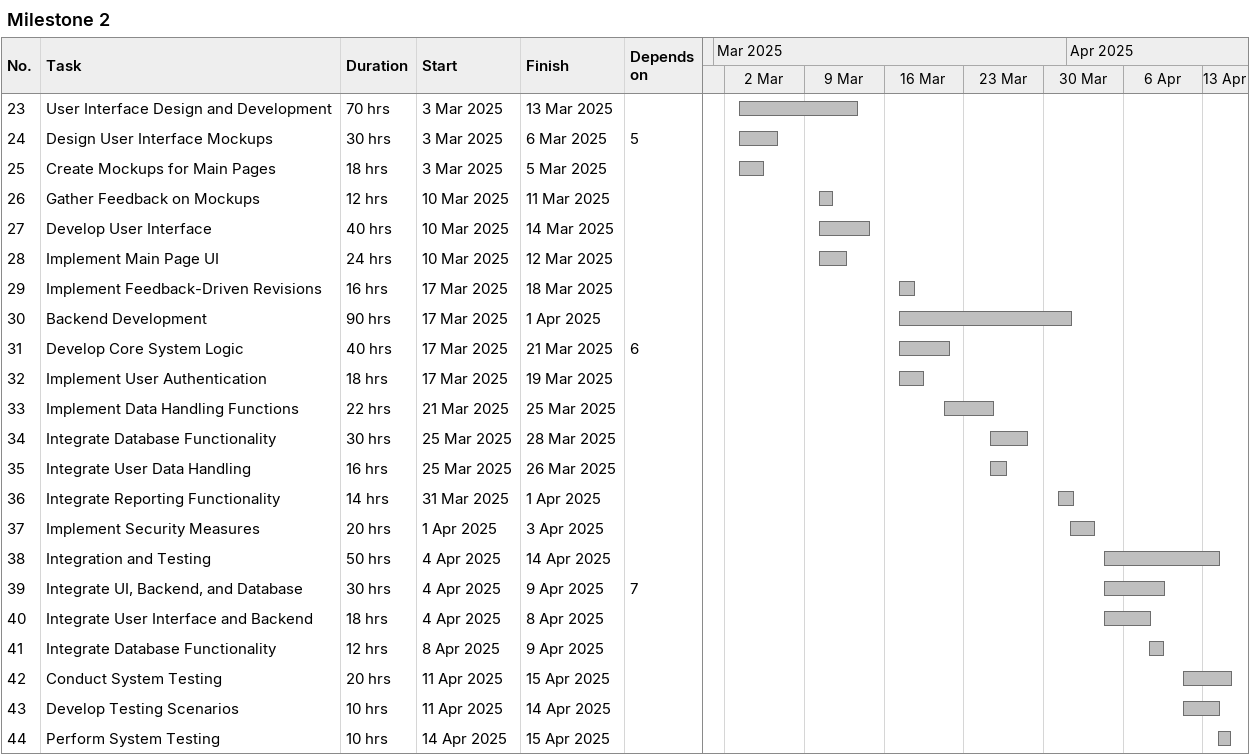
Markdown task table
Milestone 2

| ID | Task | Duration | Start | Finish | Predecessors |
|---|---|---|---|---|---|
| 23 | User Interface Design and Development | 70h | 2025-03-03 | 2025-03-13 |  |
| 24 | Design User Interface Mockups | 30h | 2025-03-03 | 2025-03-06 | 5 |
| 25 | Create Mockups for Main Pages | 18h | 2025-03-03 | 2025-03-05 |  |
| 26 | Gather Feedback on Mockups | 12h | 2025-03-10 | 2025-03-11 |  |
| 27 | Develop User Interface | 40h | 2025-03-10 | 2025-03-14 |  |
| 28 | Implement Main Page UI | 24h | 2025-03-10 | 2025-03-12 |  |
| 29 | Implement Feedback-Driven Revisions | 16h | 2025-03-17 | 2025-03-18 |  |
| 30 | Backend Development | 90h | 2025-03-17 | 2025-04-01 |  |
| 31 | Develop Core System Logic | 40h | 2025-03-17 | 2025-03-21 | 6 |
| 32 | Implement User Authentication | 18h | 2025-03-17 | 2025-03-19 |  |
| 33 | Implement Data Handling Functions | 22h | 2025-03-21 | 2025-03-25 |  |
| 34 | Integrate Database Functionality | 30h | 2025-03-25 | 2025-03-28 |  |
| 35 | Integrate User Data Handling | 16h | 2025-03-25 | 2025-03-26 |  |
| 36 | Integrate Reporting Functionality | 14h | 2025-03-31 | 2025-04-01 |  |
| 37 | Implement Security Measures | 20h | 2025-04-01 | 2025-04-03 |  |
| 38 | Integration and Testing | 50h | 2025-04-04 | 2025-04-14 |  |
| 39 | Integrate UI, Backend, and Database | 30h | 2025-04-04 | 2025-04-09 | 7 |
| 40 | Integrate User Interface and Backend | 18h | 2025-04-04 | 2025-04-08 |  |
| 41 | Integrate Database Functionality | 12h | 2025-04-08 | 2025-04-09 |  |
| 42 | Conduct System Testing | 20h | 2025-04-11 | 2025-04-15 |  |
| 43 | Develop Testing Scenarios | 10h | 2025-04-11 | 2025-04-14 |  |
| 44 | Perform System Testing | 10h | 2025-04-14 | 2025-04-15 |  |
